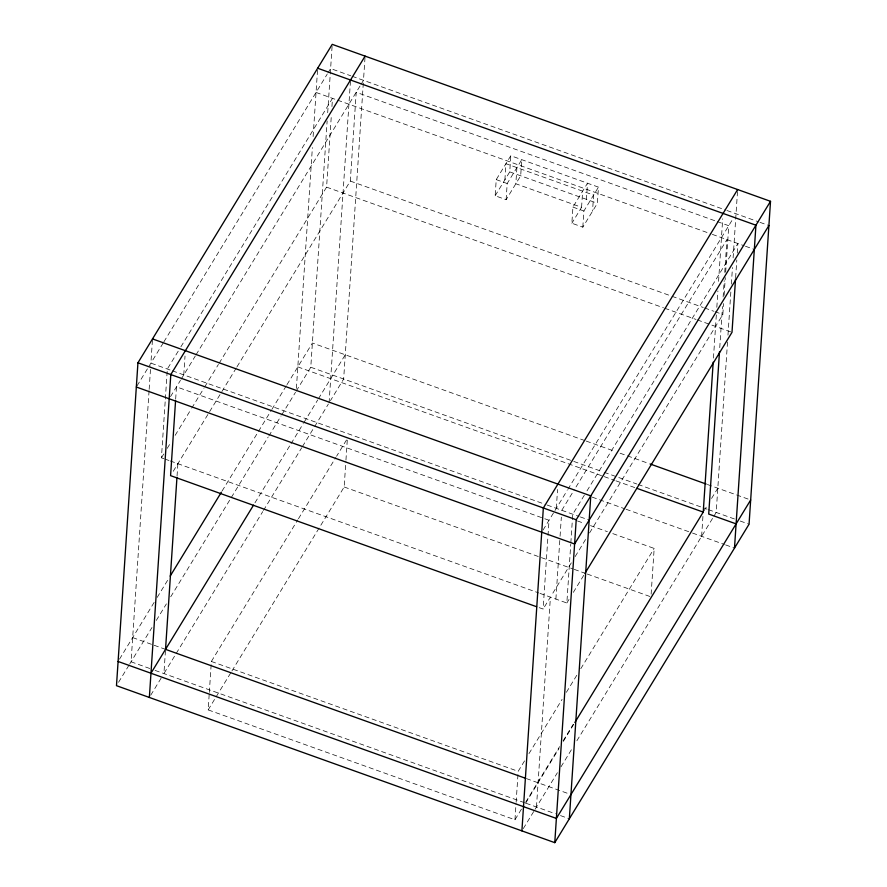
<?xml version="1.0" encoding="UTF-8"?>
<svg xmlns="http://www.w3.org/2000/svg" width="887" height="887" viewBox="0 0 887 887"><rect width="100%" height="100%" fill="white"/><g stroke="black" fill="none" stroke-linecap="round" stroke-linejoin="round"><path stroke-width="0.67" stroke-dasharray="4.43 3.33" d="M149.071 390.712L131.065 661.802L150.025 668.587M149.16 389.338L150.712 365.887M152.42 340.253L150.901 363.127L171.124 370.378M163.962 458.712L161.434 457.814L165.248 400.436M165.337 399.072L167.333 369.014L178.875 350.099M175.67 399.139L176.48 386.843L549.02 520.27L548.022 535.293M165.448 650.703L163.929 673.566L175.471 654.661M177.045 476.075L177.877 463.69M183.764 374.902L185.017 356.064M521.434 809.155L514.959 819.765L208.157 709.888L209.232 693.745M209.321 692.403L211.372 661.458L297.733 519.926M296.391 388.428L312.379 147.619M313.111 136.587L317.568 69.574M296.214 391.123L310.783 367.24L327.137 120.976M327.691 112.704L332.137 45.692M219.133 363.249L326.582 187.135L331.394 114.733M331.938 106.529L332.481 98.335L179.595 348.924M329.077 402.886L350.443 81.349M237.006 366.774L350.31 181.07L356.208 92.281L715.72 221.04M363.304 83.101L343.657 379.004L330.474 400.614M365.012 57.467L363.493 80.34L360.843 84.686M231.906 670.971L344.167 486.985L345.863 461.417M345.952 460.076L347.382 438.544L336.583 456.24M506.122 199.686L507.187 183.542L521.767 159.66L520.691 175.803L506.122 199.686L495.157 195.761L496.232 179.617L510.801 155.735L598.459 187.135L597.394 203.278L582.814 227.161L571.86 223.236L572.935 207.092L587.504 183.21L586.429 199.353M504.88 179.839L505.945 163.696L593.603 195.096L592.538 211.239M495.157 195.761L509.737 171.878L510.801 155.735M516.91 167.621L515.835 183.764L581.573 207.314L571.86 223.236M514.959 819.765L516.023 803.622M516.123 802.28L518.174 771.335L524.649 760.724M539.218 607.662L543.121 609.059L547.933 536.657M536.469 806.993L550.417 597.117L543.121 609.059M556.315 508.329L557.557 489.491M581.573 207.314L582.648 191.171M555.894 599.08L559.974 537.611M560.063 536.247L561.338 517.121M582.814 227.161L583.89 211.017L598.459 187.135M539.995 593.392L566.848 603.005L570.751 544.263M570.84 542.899L572.292 521.046M572.381 519.671L572.747 514.216L585.73 492.939M651.136 594.168L654.174 548.421L612.584 533.53M701.617 536.313L703.136 513.44M713.458 358.071L716.374 314.142M716.829 307.312L717.916 290.925M718.559 281.356L722.705 218.812M719.756 347.66L722.495 306.547M723.127 296.979L724.213 280.591M724.757 272.398L726.941 239.612L574.044 490.189M589.567 532.954L722.85 314.497L723.57 303.565M724.114 295.371L725.3 277.609M725.666 272.154L728.748 225.708L717.018 221.506M727.517 342.027L716.197 512.431L713.414 516.977M727.972 335.131L730.899 290.991M731.365 284.095L732.462 267.552M733.106 257.895L737.552 190.893M735.622 277.686L736.809 259.924M737.263 253.094L737.895 243.537L586.451 491.753M137.019 385.878L148.118 367.684M148.816 366.542L163.164 343.036M163.884 341.85L327.148 74.253M327.846 73.111L330.618 68.565L350.853 75.816M170.526 396.611L180.46 380.335M181.125 379.248L195.306 355.986M196.027 354.811L360.177 85.762M161.434 457.814L164.317 453.08M167.211 448.356L170.814 442.447M175.138 435.351L191.004 409.35M191.725 408.164L203.988 388.074M204.709 386.887L218.413 364.435M173.231 471.296L208.877 412.865M209.598 411.69L221.14 392.775M221.861 391.588L236.286 367.95M119.49 659.185L154.305 602.118M157.187 597.394L168.73 578.479M222.094 491.01L271.134 410.637M271.854 409.45L286.279 385.812M287 384.636L312.39 343.014L584.943 440.628M118.57 682.269L128.981 665.206M129.668 664.075L151.976 627.519M156.3 620.423L166.401 603.881M170.725 596.785L230.587 498.682M231.307 497.496L268.085 437.213M268.805 436.038L281.068 415.936M281.789 414.761L295.493 392.298M254.968 502.785L290.304 444.864M291.025 443.688L303.287 423.587M304.008 422.412L317.712 399.948M318.433 398.773L345.265 354.789M150.746 695.175L162.543 675.85M176.191 653.475L262.729 511.633M263.45 510.457L301.68 447.802M302.4 446.627L313.931 427.711M314.663 426.536L328.356 404.073M298.442 518.751L335.863 457.415M208.157 709.888L231.185 672.146M543.066 530.038L554.32 511.577M554.985 510.502L567.126 490.6M567.846 489.413L732.717 219.189M561.793 510.291L573.324 491.376M552.845 593.137L572.281 561.271M575.164 556.559L586.684 537.677M566.848 603.005L569.01 599.457M573.335 592.372L584.156 574.632M528.962 753.651L562.07 699.388M566.383 692.315L577.903 673.444M580.774 668.731L654.174 548.421M525.747 802.081L559.575 746.643M563.167 740.745L573.246 724.236M525.592 803.245L558.998 748.495M563.323 741.41L574.144 723.681M703.923 510.956L707.394 505.28M711.562 498.45L717.805 488.216M523.286 828.602L534.395 810.408M535.083 809.266L557.391 772.721M560.994 766.8L571.816 749.072M576.86 740.8L712.727 518.119M352.117 76.26L725.61 210.031M726.919 210.496L758.784 221.916M760.048 222.371L768.907 225.531M316.049 92.448L336.273 99.699M337.537 100.142L711.041 233.913M712.339 234.379L744.215 245.799M745.479 246.253L754.327 249.413M509.737 171.878L597.394 203.278M496.232 179.617L507.187 183.542M572.935 207.092L583.89 211.017M350.31 181.07L670.749 295.837M672.047 296.302L703.313 307.501M704.611 307.966L713.725 311.237M715.033 311.703L722.85 314.497M326.582 187.135L663.454 307.778M664.762 308.244L696.018 319.442M697.326 319.908L731.997 332.326M586.24 441.094L614.902 451.361M620.113 453.224L648.763 463.491M707.382 484.479L750.679 499.991M310.783 367.24L602.872 471.84M604.169 472.305L636.733 483.969M638.041 484.435L701.861 507.297M703.169 507.763L707.072 509.16M708.38 509.637L735.157 519.228M740.213 521.035L749.06 524.206M297.821 366.896L602.927 476.175M604.235 476.641L614.658 480.377M615.955 480.843L635.491 487.839M592.206 497.13L624.77 508.794M626.067 509.26L691.206 532.577M692.503 533.054L724.38 544.463M725.644 544.917L734.491 548.088M172.388 370.821L545.893 504.592M547.19 505.058L579.067 516.478M580.331 516.933L589.179 520.104M577.481 520.957L583.979 523.286M590.476 525.614L607.384 531.668M344.167 486.985L572.958 568.922M574.266 569.387L585.963 573.579M587.261 574.044L650.958 596.862M165.226 459.167L169.018 460.53M170.282 460.974L538.686 592.915M211.372 661.458L518.174 771.335M132.673 637.587L152.897 644.827M154.161 645.281L165.536 649.351M526.357 778.575L568.423 793.643M155.081 670.406L524.749 802.79M526.046 803.267L555.439 813.789M560.495 815.596L569.343 818.768"/><path stroke-width="1.33" d="M137.94 362.794L116.485 685.684L554.774 842.65L749.06 524.206L770.515 201.316L332.226 44.35L137.94 362.794L576.217 519.76L554.774 842.65M149.36 697.459L170.803 374.569L365.1 56.125M175.582 400.503L170.581 475.643L536.613 606.73M176.956 477.45L165.536 649.351L525.06 778.11M521.9 830.875L543.343 507.996L737.64 189.541M569.343 818.768L590.786 495.877L152.509 338.912M574.865 722.495L703.236 512.098L713.192 362.195M719.49 351.784L708.713 514.061L736.099 523.873M735.534 279.05L731.997 332.326L584.877 573.457M734.491 548.088L755.935 225.198L317.657 68.232M170.171 576.118L221.373 492.196M150.967 673.233L253.527 505.147M576.217 519.76L770.515 201.316M768.907 225.531L574.61 543.986L136.321 387.009M750.679 499.991L556.382 818.435L118.093 661.469M650.071 463.956L706.074 484.014M636.799 488.305L703.236 512.098"/></g></svg>
